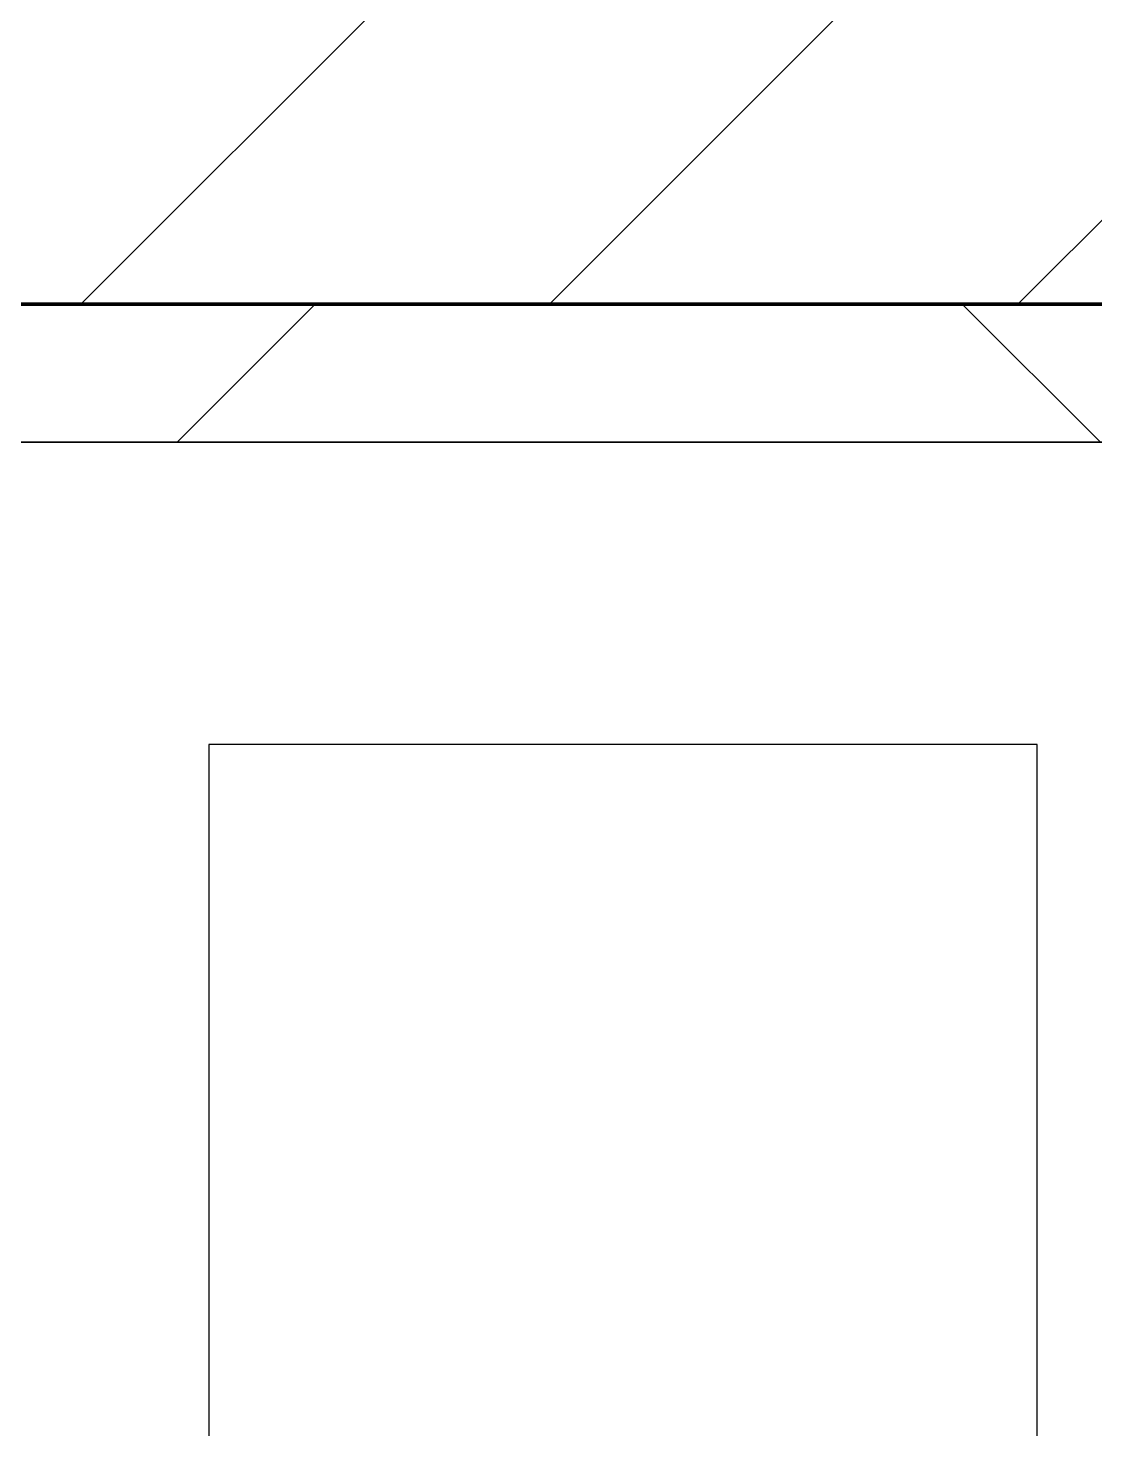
# Model space of a CAD drawing. Header units: millimetres. Extents: x -794868 to -715506, y -16735 to 22434.
# Drawn here: x -734198 to -733811, y 7537 to 8044 of the extents above; entities that cross this region are included whole.
import ezdxf
from ezdxf.xclip import XClip

# ---------------------------------------------------------------- set-up
doc = ezdxf.new("R2010")
doc.units = ezdxf.units.MM
doc.header["$XCLIPFRAME"] = 0
doc.layers.add('000 - WIPEOUT', color=250, linetype='Continuous')
doc.layers.add('A11_ALU.SOLID SHEET', color=2, linetype='Continuous')
for name, color, linetype, lineweight in [('A-GLAZ-CURT', 2, 'Continuous', 9), ('A-WALL', 5, 'Continuous', 35), ('A-WALL-FNSH', 2, 'Continuous', 35), ('A-WALL-PATT', 1, 'Continuous', 35)]:
    doc.layers.add(name, color=color, linetype=linetype, lineweight=lineweight)

# ---------------------------------------------------------------- blocks, each defined once
blk = doc.blocks.new('PPLS-PP19_Custom Tile Pattern - Custom Tile Pattern-V55-4262-01 ENLARGED UPPER PLATFORM LEVEL - REFLECTED CEILING PLAN - SHEET 3')
at = {"layer": 'A-GLAZ-CURT'}
for p, q in [((-300, 0), (300, 0)), ((300, 0), (-300, 0)), ((195.99, 0), (213.31, 0)), ((213.31, 0), (195.99, 0)), ((230.06, 0), (300, 0)), ((-300, -50), (300, -50)), ((300, -50), (-300, -50))]:
    blk.add_line(p, q, dxfattribs=at)
for points, knots in [([(-143.33, 0), (-142.43, 0), (-137.92, 0), (-127.26, 0), (-107.3, 0), (-90.42, 0), (-75.26, 0), (-68.41, 0), (-65.12, 0), (-63.63, 0)], [-4550.652784, -4550.652784, -4550.652784, -4550.652784, -4440.880425, -4054.690705, -3793.097032, -3402.597032, -3144.956779, -3050.982048, -2969.237017, -2969.237017, -2969.237017, -2969.237017]), ([(-26.75, 0), (-27.82, 0), (-36.18, 0), (-53.55, 0), (-78.2, 0), (-110.94, 0), (-128.6, 0), (-142.17, 0), (-143.27, 0)], [-8718.362214, -8718.362214, -8718.362214, -8718.362214, -8532.293389, -8073.216054, -7508.296369, -7004.680444, -6449.282163, -6398.12156, -6398.12156, -6398.12156, -6398.12156]), ([(-126.5, 0), (-122.44, 0), (-108.71, 0), (-86.68, 0), (-63.44, 0), (-54.4, 0), (-48.53, 0), (-30.79, 0), (-18.03, 0), (8.61, 0), (15.02, 0), (22.91, 0), (31, 0), (39.04, 0), (51.19, 0), (57.99, 0), (60.45, 0), (60.82, 0)], [-5231.017328, -5231.017328, -5231.017328, -5231.017328, -4994.692869, -4542.524482, -4008.285538, -3689.699207, -3546.54457, -3315.260113, -2864.387349, -2439.246196, -2084.094819, -1956.422387, -1818.904206, -1645.594513, -1443.202566, -1228.752106, -1172.891924, -1172.891924, -1172.891924, -1172.891924]), ([(-36.33, 0), (-36.43, 0), (-37.27, 0), (-45.02, 0), (-46.13, 0), (-60.59, 0), (-81.23, 0), (-99.51, 0), (-114.02, 0), (-117.28, 0), (-118.78, 0)], [-1855.773136, -1855.773136, -1855.773136, -1855.773136, -1810.870157, -1672.078046, -1405.135169, -1060.00838, -740.068933, -229.489605, -116.330425, 0, 0, 0, 0]), ([(-36.62, 0), (-36.62, 0), (-40.35, 0), (-44.32, 0), (-58.97, 0), (-85.2, 0), (-107.61, 0), (-116.56, 0), (-117.56, 0)], [-4069.478503, -4069.478503, -4069.478503, -4069.478503, -3858.647035, -3538.256648, -2842.901703, -2193.204658, -1433.981041, -985.49888, -985.49888, -985.49888, -985.49888]), ([(9.32, 0), (9.08, 0), (7.65, 0), (2.57, 0), (-12.23, 0), (-25.64, 0), (-40, 0), (-56.24, 0), (-75.59, 0), (-94, 0), (-112.01, 0), (-114.94, 0), (-115.63, 0)], [-2922.926651, -2922.926651, -2922.926651, -2922.926651, -2882.788014, -2720.818881, -2518.50168, -2125.455881, -1792.521578, -1466.981642, -1208.454564, -789.402658, -501.969187, -243.577221, -243.577221, -243.577221, -243.577221]), ([(-29.03, 0), (-33.97, 0), (-43.74, 0), (-56.37, 0), (-71.66, 0), (-77.83, 0), (-82.66, 0), (-83.28, 0), (-83.28, 0)], [-2680.714891, -2680.714891, -2680.714891, -2680.714891, -2413.671296, -2161.752162, -2006.592567, -1646.621388, -1424.436217, -1393.971743, -1393.971743, -1393.971743, -1393.971743]), ([(-83.28, 0), (-83.28, 0), (-82.91, 0), (-76.14, 0), (-62.97, 0), (-48.14, 0), (-36.49, 0), (-33.57, 0), (-29.94, 0), (-28.57, 0)], [-1393.4169, -1393.4169, -1393.4169, -1393.4169, -1353.722004, -1274.333717, -1073.56893, -651.549973, -296.515819, -83.513472, 0, 0, 0, 0]), ([(-63.96, 0), (-64.13, 0), (-68.86, 0), (-73.51, 0), (-75.39, 0)], [-2171.769325, -2171.769325, -2171.769325, -2171.769325, -2007.031671, -1894.871209, -1894.871209, -1894.871209, -1894.871209]), ([(-75.39, 0), (-62.89, 0), (-41.16, 0), (-17.79, 0), (-8.38, 0), (-7.5, 0)], [-4729.656726, -4729.656726, -4729.656726, -4729.656726, -4065.652676, -3589.737505, -3539.656738, -3539.656738, -3539.656738, -3539.656738]), ([(-75.38, 0), (-75.22, 0), (-69.36, 0), (-62.74, 0), (-60.36, 0), (-59.97, 0)], [-5729.23736, -5729.23736, -5729.23736, -5729.23736, -5713.340575, -5140.470607, -5006.787413, -5006.787413, -5006.787413, -5006.787413]), ([(-75.38, 0), (-72.98, 0), (-69.17, 0), (-65.93, 0), (-65.07, 0)], [-2447.160686, -2447.160686, -2447.160686, -2447.160686, -2322.099534, -2241.8264, -2241.8264, -2241.8264, -2241.8264]), ([(-66.39, 0), (-66.39, 0), (-63.63, 0), (-53.63, 0), (-34.42, 0), (-29.82, 0), (-29.19, 0)], [-2493.31794, -2493.31794, -2493.31794, -2493.31794, -2315.303971, -1809.437387, -963.711516, -666.19313, -666.19313, -666.19313, -666.19313]), ([(-7.52, 0), (-8.77, 0), (-24.36, 0), (-47.42, 0), (-65.77, 0), (-66.37, 0), (-66.38, 0)], [-3812.051935, -3812.051935, -3812.051935, -3812.051935, -3745.412743, -2981.410125, -2542.574734, -2498.224237, -2498.224237, -2498.224237, -2498.224237]), ([(-63.63, 0), (-61.49, 0), (-57.39, 0), (-54.49, 0), (-45.2, 0), (-40.79, 0), (-40.46, 0), (-40.44, 0)], [-2969.237017, -2969.237017, -2969.237017, -2969.237017, -2851.217951, -2734.127174, -2474.780881, -2410.990208, -2350.645972, -2350.645972, -2350.645972, -2350.645972]), ([(-58.83, 0), (-58.37, 0), (-57.29, 0), (-54.23, 0), (-46.33, 0), (-42.62, 0), (-41.76, 0)], [-4859.52896, -4859.52896, -4859.52896, -4859.52896, -4680.891996, -4469.85053, -4321.566175, -4270.495146, -4270.495146, -4270.495146, -4270.495146]), ([(-51.83, 0), (-51.83, 0), (-51.78, 0), (-47.4, 0), (-46.01, 0), (-40.22, 0), (-36.78, 0)], [-632.814994, -632.814994, -632.814994, -632.814994, -627.965721, -508.377888, -260.442412, 0, 0, 0, 0]), ([(-7.52, 0), (-12.31, 0), (-21.88, 0), (-32.81, 0), (-44.85, 0), (-51.43, 0), (-51.79, 0)], [-1534.804509, -1534.804509, -1534.804509, -1534.804509, -1290.787923, -1039.307308, -819.71621, -644.910881, -644.910881, -644.910881, -644.910881]), ([(-41.76, 0), (-39.9, 0), (-37.72, 0), (-36.92, 0), (-36.77, 0)], [-4270.495146, -4270.495146, -4270.495146, -4270.495146, -4161.040818, -4106.245333, -4106.245333, -4106.245333, -4106.245333]), ([(-36.78, 0), (-32.43, 0), (-19.22, 0), (8.83, 0), (37.67, 0), (55.74, 0), (59.22, 0)], [-6191.144455, -6191.144455, -6191.144455, -6191.144455, -5862.463379, -5340.621928, -4573.028122, -4385.393989, -4385.393989, -4385.393989, -4385.393989]), ([(-36.29, 0), (-36.29, 0), (-34.66, 0), (-28.88, 0), (-26.95, 0), (-26.54, 0)], [-9150.272121, -9150.272121, -9150.272121, -9150.272121, -9057.163041, -8919.836787, -8834.607043, -8834.607043, -8834.607043, -8834.607043]), ([(30.82, 0), (29.27, 0), (20.14, 0), (3.54, 0), (-16.58, 0), (-34.76, 0), (-36.04, 0)], [-10462.034656, -10462.034656, -10462.034656, -10462.034656, -10363.088938, -9884.23066, -9424.652049, -9182.880979, -9182.880979, -9182.880979, -9182.880979]), ([(-33.34, 0), (-33.34, 0), (-32.93, 0), (-31.16, 0), (-30.52, 0)], [-2415.024266, -2415.024266, -2415.024266, -2415.024266, -2357.633367, -2323.618664, -2323.618664, -2323.618664, -2323.618664]), ([(-7.51, 0), (-11.21, 0), (-20.42, 0), (-30.57, 0), (-31.82, 0), (-32, 0)], [-3187.426297, -3187.426297, -3187.426297, -3187.426297, -2994.501669, -2698.150104, -2614.070998, -2614.070998, -2614.070998, -2614.070998]), ([(-30.76, 0), (-30.73, 0), (-29.99, 0), (-23.47, 0), (-15.75, 0), (-15.19, 0)], [-54176.191683, -54176.191683, -54176.191683, -54176.191683, -54157.274271, -53749.15266, -53717.791567, -53717.791567, -53717.791567, -53717.791567]), ([(-30.52, 0), (-27.11, 0), (-17.83, 0), (5.99, 0), (22.06, 0), (37.44, 0), (45.92, 0), (57.76, 0), (64.47, 0), (72.74, 0), (75.22, 0), (76.03, 0), (76.21, 0)], [-2323.618664, -2323.618664, -2323.618664, -2323.618664, -2142.497158, -1716.209403, -1206.526904, -1089.329421, -901.315459, -753.071572, -495.328968, -421.953223, -334.951786, -290.452333, -290.452333, -290.452333, -290.452333]), ([(-13, 0), (-14.35, 0), (-17.68, 0), (-25.97, 0), (-29.52, 0), (-30.21, 0)], [-55207.591944, -55207.591944, -55207.591944, -55207.591944, -54789.006179, -54461.685999, -54290.791712, -54290.791712, -54290.791712, -54290.791712]), ([(-7.98, 0), (-10.81, 0), (-17.68, 0), (-24.92, 0), (-29.03, 0)], [-3077.857837, -3077.857837, -3077.857837, -3077.857837, -2903.012179, -2680.714891, -2680.714891, -2680.714891, -2680.714891]), ([(-28.98, 0), (-28.66, 0), (-27.39, 0), (-24.45, 0), (-22.56, 0)], [-166.548282, -166.548282, -166.548282, -166.548282, -102.06493, 0, 0, 0, 0]), ([(-28.57, 0), (-26.93, 0), (-20.29, 0), (-14.32, 0), (-9, 0), (-7.53, 0)], [-5361.429781, -5361.429781, -5361.429781, -5361.429781, -5261.36855, -5050.479954, -4972.335004, -4972.335004, -4972.335004, -4972.335004]), ([(-22.56, 0), (-20.27, 0), (-17.03, 0), (-11.36, 0), (-8.27, 0), (-7.1, 0), (-7.05, 0)], [-56468.192263, -56468.192263, -56468.192263, -56468.192263, -56344.022017, -56303.229861, -56166.290093, -56160.059475, -56160.059475, -56160.059475, -56160.059475]), ([(-7.6, 0), (-3.87, 0), (12.33, 0), (42.82, 0), (88.72, 0), (120.63, 0), (138.28, 0), (138.53, 0)], [-445.387151, -445.387151, -445.387151, -445.387151, -429.606584, -390.253598, -346.313304, -291.370682, -290.5735, -290.5735, -290.5735, -290.5735]), ([(8.33, 0), (8.19, 0), (7.18, 0), (2.21, 0), (-4.31, 0), (-7.49, 0)], [-3574.286521, -3574.286521, -3574.286521, -3574.286521, -3526.962355, -3285.499107, -3087.88221, -3087.88221, -3087.88221, -3087.88221]), ([(-7.09, 0), (-2.76, 0), (4.8, 0), (9.64, 0), (10.14, 0), (10.18, 0)], [-3531.869704, -3531.869704, -3531.869704, -3531.869704, -3285.047089, -3066.359526, -3044.715262, -3044.715262, -3044.715262, -3044.715262]), ([(60.38, 0), (58.34, 0), (51.98, 0), (39.61, 0), (24.74, 0), (6.65, 0), (-4.43, 0), (-7.08, 0)], [-4439.028659, -4439.028659, -4439.028659, -4439.028659, -4326.416877, -4098.545751, -3766.694881, -3333.063701, -3194.975664, -3194.975664, -3194.975664, -3194.975664]), ([(-7.07, 0), (-3.69, 0), (3.65, 0), (13.15, 0), (21.24, 0), (24.62, 0), (24.72, 0), (24.72, 0)], [-4964.286834, -4964.286834, -4964.286834, -4964.286834, -4785.90057, -4596.498881, -4445.288762, -4384.376941, -4376.041937, -4376.041937, -4376.041937, -4376.041937]), ([(76.63, 0), (74.8, 0), (67.65, 0), (53.52, 0), (37, 0), (24.07, 0), (12.82, 0), (2.05, 0), (-5.39, 0), (-6.76, 0)], [-3095.572228, -3095.572228, -3095.572228, -3095.572228, -2950.589685, -2634.532728, -2313.748533, -2106.613311, -1925.670641, -1617.263037, -1547.786114, -1547.786114, -1547.786114, -1547.786114]), ([(31.18, 0), (25.97, 0), (13.58, 0), (0.9, 0), (-6.47, 0)], [-4496.803627, -4496.803627, -4496.803627, -4496.803627, -4222.080604, -3830.610497, -3830.610497, -3830.610497, -3830.610497]), ([(-2.63, 0), (-2.47, 0), (-1.22, 0), (4.92, 0), (15.97, 0), (22.54, 0), (24.49, 0)], [-226.825321, -226.825321, -226.825321, -226.825321, -220.269177, -206.416616, -198.214427, -187.717507, -187.717507, -187.717507, -187.717507]), ([(103.09, 0), (101.08, 0), (86.31, 0), (63.34, 0), (35.84, 0), (12, 0), (3.08, 0), (-1.67, 0), (-2.25, 0)], [-375.435014, -375.435014, -375.435014, -375.435014, -369.147452, -330.153101, -307.516438, -285.83788, -246.234814, -234.646884, -234.646884, -234.646884, -234.646884]), ([(24.69, 0), (24.54, 0), (20.99, 0), (15.48, 0), (10.8, 0), (9.63, 0)], [-4368.572414, -4368.572414, -4368.572414, -4368.572414, -4306.476363, -4080.000647, -3772.857994, -3772.857994, -3772.857994, -3772.857994]), ([(18.16, 0), (19.15, 0), (24.25, 0), (25.66, 0), (26.12, 0)], [-5700.113719, -5700.113719, -5700.113719, -5700.113719, -5554.232259, -5302.431367, -5302.431367, -5302.431367, -5302.431367]), ([(60.02, 0), (57.46, 0), (51.2, 0), (43.81, 0), (29.53, 0), (20.67, 0), (18.85, 0), (18.16, 0)], [-6690.420754, -6690.420754, -6690.420754, -6690.420754, -6548.303034, -6314.283804, -6135.05769, -5972.647715, -5832.674503, -5832.674503, -5832.674503, -5832.674503]), ([(27.44, 0), (27.9, 0), (29.54, 0), (38.07, 0), (48.74, 0), (57.2, 0), (59.24, 0)], [-5037.309798, -5037.309798, -5037.309798, -5037.309798, -4887.603822, -4705.298446, -4353.683244, -4241.945093, -4241.945093, -4241.945093, -4241.945093]), ([(27.89, 0), (29.09, 0), (33.4, 0), (48.37, 0), (71.92, 0), (100.57, 0), (116.18, 0), (128, 0), (128.58, 0)], [-147.777612, -147.777612, -147.777612, -147.777612, -135.792042, -118.513713, -97.899267, -63.759246, -39.050993, -36.61367, -36.61367, -36.61367, -36.61367]), ([(53.18, 0), (53.06, 0), (52.22, 0), (44.99, 0), (36.46, 0), (30.82, 0)], [-622.740158, -622.740158, -622.740158, -622.740158, -566.066452, -360.610861, 0, 0, 0, 0]), ([(136.44, 0), (121.66, 0), (86.93, 0), (51.16, 0), (31.18, 0)], [-106.750556, -106.750556, -106.750556, -106.750556, -59.610984, 0, 0, 0, 0]), ([(168.37, 0), (167.68, 0), (162.47, 0), (147.02, 0), (109.77, 0), (76.86, 0), (57.82, 0), (46.51, 0), (41.18, 0), (36.02, 0), (35.54, 0), (35.54, 0)], [-543.375029, -543.375029, -543.375029, -543.375029, -530.793311, -458.593899, -401.860199, -357.622665, -341.267687, -334.000314, -326.15566, -319.318397, -317.489778, -317.489778, -317.489778, -317.489778]), ([(36.29, 0), (37.77, 0), (48.82, 0), (64.79, 0), (95.91, 0), (118.21, 0), (126.42, 0), (127.81, 0)], [-314.598523, -314.598523, -314.598523, -314.598523, -305.899624, -287.17622, -249.500363, -194.761443, -181.760552, -181.760552, -181.760552, -181.760552]), ([(60.91, 0), (59.72, 0), (54.52, 0), (53.71, 0), (53.56, 0)], [-1062.225734, -1062.225734, -1062.225734, -1062.225734, -891.204116, -747.28819, -747.28819, -747.28819, -747.28819]), ([(114.39, 0), (114.2, 0), (112.08, 0), (105.42, 0), (92.38, 0), (85.59, 0), (74.4, 0), (65.33, 0), (61.12, 0), (60.35, 0)], [-8148.58938, -8148.58938, -8148.58938, -8148.58938, -8105.191388, -7723.759874, -7531.75727, -7135.649961, -6924.452779, -6738.82075, -6696.648823, -6696.648823, -6696.648823, -6696.648823]), ([(60.38, 0), (65.12, 0), (73.38, 0), (84.83, 0), (86.01, 0), (92.51, 0), (94.33, 0)], [-4221.03119, -4221.03119, -4221.03119, -4221.03119, -3960.84581, -3759.045785, -3336.541051, -2783.776468, -2783.776468, -2783.776468, -2783.776468]), ([(60.38, 0), (65.37, 0), (74.24, 0), (82.12, 0), (83.66, 0)], [-4364.523718, -4364.523718, -4364.523718, -4364.523718, -4094.177415, -3869.465285, -3869.465285, -3869.465285, -3869.465285]), ([(76.22, 0), (75.58, 0), (73.64, 0), (71.05, 0), (70.61, 0)], [-193.634889, -193.634889, -193.634889, -193.634889, -31.537676, 0, 0, 0, 0]), ([(94.4, 0), (94.4, 0), (94.64, 0), (99.11, 0), (108.97, 0), (120.79, 0), (139.94, 0), (163.31, 0), (185.23, 0), (193.62, 0), (194.69, 0), (194.79, 0)], [-2348.345796, -2348.345796, -2348.345796, -2348.345796, -2310.419338, -2233.599744, -2052.234781, -1843.028543, -1530.39897, -1095.004608, -529.74427, -295.064701, -265.121568, -265.121568, -265.121568, -265.121568]), ([(128.66, 0), (128.16, 0), (124.29, 0), (122.35, 0), (114.96, 0), (108.04, 0), (103.09, 0)], [-34.172789, -34.172789, -34.172789, -34.172789, -31.430235, -22.807238, -15.488593, 0, 0, 0, 0]), ([(128.22, 0), (127.63, 0), (124.92, 0), (118.6, 0), (114.23, 0), (111.98, 0), (105.66, 0), (105.23, 0), (105.23, 0)], [-9598.358097, -9598.358097, -9598.358097, -9598.358097, -9567.007022, -9453.21225, -9220.200448, -9012.77275, -8966.157302, -8929.495943, -8929.495943, -8929.495943, -8929.495943]), ([(105.26, 0), (105.52, 0), (111.01, 0), (112.65, 0), (113.59, 0)], [-8920.561005, -8920.561005, -8920.561005, -8920.561005, -8814.835624, -8577.462505, -8577.462505, -8577.462505, -8577.462505]), ([(128.58, 0), (128.8, 0), (130.16, 0), (139.26, 0), (152.67, 0), (161.24, 0), (162.19, 0), (162.75, 0)], [-633.326174, -633.326174, -633.326174, -633.326174, -627.736123, -618.981161, -602.094757, -592.980799, -581.414464, -581.414464, -581.414464, -581.414464]), ([(157.9, 0), (156.77, 0), (151.67, 0), (143.29, 0), (134.73, 0), (130.05, 0), (128.7, 0)], [-10292.955006, -10292.955006, -10292.955006, -10292.955006, -10098.273015, -9847.788484, -9677.714971, -9606.758006, -9606.758006, -9606.758006, -9606.758006]), ([(137.1, 0), (136, 0), (133.64, 0), (129.87, 0), (129.11, 0)], [-670.405967, -670.405967, -670.405967, -670.405967, -651.020627, -640.742133, -640.742133, -640.742133, -640.742133]), ([(193.8, 0), (193.33, 0), (190.11, 0), (183.13, 0), (171, 0), (161.95, 0), (161.28, 0), (158.35, 0), (157.85, 0), (157.77, 0)], [-11665.349007, -11665.349007, -11665.349007, -11665.349007, -11565.880756, -11105.624034, -10839.086983, -10768.332124, -10666.779182, -10580.760289, -10550.278881, -10550.278881, -10550.278881, -10550.278881]), ([(300, 0), (286.53, 0), (254.22, 0), (207.11, 0), (177.41, 0), (159.34, 0), (158.33, 0), (158.3, 0)], [-285.253232, -285.253232, -285.253232, -285.253232, -244.693688, -187.987675, -143.776725, -129.632772, -123.352749, -123.352749, -123.352749, -123.352749]), ([(159.07, 0), (159.13, 0), (160.84, 0), (165.21, 0), (174.15, 0), (185.98, 0), (208.82, 0), (219.42, 0), (230.06, 0)], [-115.643202, -115.643202, -115.643202, -115.643202, -114.681583, -87.660824, -65.295536, -41.623857, -24.459831, 0, 0, 0, 0]), ([(162.75, 0), (165.4, 0), (170.91, 0), (172.61, 0), (172.61, 0)], [-111.264224, -111.264224, -111.264224, -111.264224, -56.742688, -19.085662, -19.085662, -19.085662, -19.085662]), ([(247.1, 0), (246.76, 0), (245.04, 0), (238.34, 0), (226.56, 0), (221.1, 0), (200.27, 0), (182.99, 0), (174.27, 0), (169.67, 0), (168.99, 0)], [-9649.085549, -9649.085549, -9649.085549, -9649.085549, -9581.591397, -9406.094246, -9221.510254, -9016.44624, -8717.832359, -8253.978395, -8152.463617, -8069.855175, -8069.855175, -8069.855175, -8069.855175]), ([(215.22, 0), (214.62, 0), (210.55, 0), (203.98, 0), (187.54, 0), (175.3, 0), (169.49, 0)], [-203.825446, -203.825446, -203.825446, -203.825446, -198.527383, -184.406837, -162.427601, -142.916156, -142.916156, -142.916156, -142.916156]), ([(171.51, 0), (176.48, 0), (193.23, 0), (201.73, 0), (208.81, 0), (213.9, 0), (241.96, 0), (266.73, 0), (281.71, 0), (291.71, 0), (296.52, 0), (297.86, 0), (298.09, 0)], [-7971.819559, -7971.819559, -7971.819559, -7971.819559, -7784.112253, -7606.717214, -7289.299508, -7042.621073, -6582.165592, -6068.460911, -5766.029927, -5566.724884, -5280.360606, -5199.253518, -5199.253518, -5199.253518, -5199.253518]), ([(172.07, 0), (177.66, 0), (187.87, 0), (201.08, 0), (207.47, 0), (213.96, 0), (215.11, 0)], [-255.364076, -255.364076, -255.364076, -255.364076, -237.955587, -223.92608, -215.862851, -208.75215, -208.75215, -208.75215, -208.75215]), ([(262.84, 0), (249.22, 0), (230.16, 0), (219.94, 0), (219.02, 0)], [-11878.587253, -11878.587253, -11878.587253, -11878.587253, -11162.864862, -10856.732305, -10856.732305, -10856.732305, -10856.732305]), ([(219.9, 0), (220.86, 0), (227.84, 0), (242.06, 0), (246.54, 0), (246.96, 0)], [-10670.940496, -10670.940496, -10670.940496, -10670.940496, -10511.382485, -9925.173265, -9834.877357, -9834.877357, -9834.877357, -9834.877357]), ([(300, 0), (288.22, 0), (276.13, 0), (264.12, 0), (263.99, 0)], [-12528.858583, -12528.858583, -12528.858583, -12528.858583, -11905.454923, -11898.716228, -11898.716228, -11898.716228, -11898.716228]), ([(284.76, 0), (284.76, 0), (285.09, 0), (287.47, 0), (293.59, 0), (297.76, 0), (300, 0)], [-4110.630118, -4110.630118, -4110.630118, -4110.630118, -4053.389046, -3959.664717, -3862.421465, -3746.95702, -3746.95702, -3746.95702, -3746.95702]), ([(297.38, 0), (295.84, 0), (291.62, 0), (285.38, 0), (284.87, 0)], [-4803.172655, -4803.172655, -4803.172655, -4803.172655, -4358.271401, -4143.037883, -4143.037883, -4143.037883, -4143.037883])]:
    blk.add_open_spline(points, degree=3, knots=knots, dxfattribs=at)
for points in [[(-39.84, 0), (-39.08, 0), (-38.11, 0), (-37.36, 0)], [(-15.19, 0), (-14.23, 0), (-11.85, 0), (-8.66, 0)], [(24.49, 0), (25.23, 0), (25.72, 0), (26.04, 0)], [(70.61, 0), (67.92, 0), (64.65, 0), (61.17, 0)], [(80.35, 0), (79.57, 0), (78.27, 0), (76.63, 0)], [(84.06, 0), (83.48, 0), (82.41, 0), (81.72, 0)], [(128.27, 0), (131.16, 0), (133.16, 0), (134.6, 0)], [(168.74, 0), (168.74, 0), (169.81, 0), (171.51, 0)], [(195.11, 0), (194.91, 0), (194.44, 0), (193.8, 0)]]:
    blk.add_open_spline(points, degree=3, dxfattribs=at)
blk = doc.blocks.new('PPLS-PP19_Custom Tile Pattern - Custom Tile Pattern-V56-4262-01 ENLARGED UPPER PLATFORM LEVEL - REFLECTED CEILING PLAN - SHEET 3')
at = {"layer": 'A-GLAZ-CURT'}
for p, q in [((-300, 0), (300, 0)), ((300, 0), (-300, 0)), ((-293.07, 0), (-275.75, 0)), ((-275.75, 0), (-293.07, 0)), ((-300, -50), (300, -50)), ((300, -50), (-300, -50))]:
    blk.add_line(p, q, dxfattribs=at)
at = {"layer": 'A-GLAZ-CURT', "flags": 128}
for points in [[(-300, 0), (-291.56, 0), (-283.3, 0), (-275.2, 0), (-267.26, 0), (-259.45, 0), (-251.77, 0), (-244.2, 0), (-236.74, 0), (-229.36, 0), (-222.06, 0), (-214.83, 0), (-207.71, 0), (-200.76, 0)], [(-283.55, 0), (-291.73, 0), (-300, 0)]]:
    blk.add_lwpolyline(points, dxfattribs=at)
at = {"layer": 'A-GLAZ-CURT'}
for points, knots in [([(-300, 0), (-284.65, 0), (-248.05, 0), (-217.53, 0), (-201.12, 0)], [-5323.127839, -5323.127839, -5323.127839, -5323.127839, -4502.809032, -3326.954899, -3326.954899, -3326.954899, -3326.954899]), ([(-200.25, 0), (-204.8, 0), (-230.03, 0), (-262.56, 0), (-294.48, 0), (-300, 0)], [-15448.404621, -15448.404621, -15448.404621, -15448.404621, -15131.813646, -13729.592194, -13439.944408, -13439.944408, -13439.944408, -13439.944408])]:
    blk.add_open_spline(points, degree=3, knots=knots, dxfattribs=at)
blk = doc.blocks.new('*U685')
at = {"layer": 'A-GLAZ-CURT', "rotation": 180}
for name, p in [('PPLS-PP19_Custom Tile Pattern - Custom Tile Pattern-V56-4262-01 ENLARGED UPPER PLATFORM LEVEL - REFLECTED CEILING PLAN - SHEET 3', (10200, 4315)), ('PPLS-PP19_Custom Tile Pattern - Custom Tile Pattern-V55-4262-01 ENLARGED UPPER PLATFORM LEVEL - REFLECTED CEILING PLAN - SHEET 3', (10800, 4315))]:
    blk.add_blockref(name, p, dxfattribs=at)
blk = doc.blocks.new('*U1030')
at = {"color": 3}
blk.add_wipeout([(-225, -2250), (225, -2250), (225, -2550), (-225, -2550)], dxfattribs=at).dxf.layer = '000 - WIPEOUT'
at = {"layer": 'A11_ALU.SOLID SHEET', "color": 0, "linetype": 'ByBlock'}
blk.add_lwpolyline([(-225, -2550), (225, -2550), (225, -2250), (-225, -2250)], close=True, dxfattribs=at)
blk = doc.blocks.new('*U2281')
blk.add_lwpolyline([(-1246.65, 550), (17930.33, 550), (17930.33, 4315), (-1246.65, 4315)], close=True)
at = {"layer": 'A11_ALU.SOLID SHEET', "color": 0, "linetype": 'ByBlock', "rotation": 90}
blk.add_blockref('*U1030', (8300, 3980.5), dxfattribs=at)

msp = doc.modelspace()

# ---------------------------------------------------------------- block references
at = {"layer": 'A11_ALU.SOLID SHEET'}
ref = msp.add_blockref('*U2281', (-744682.37, 3579.02), dxfattribs=at)
XClip(ref).set_block_clipping_path([(-45801.3280238605, -9620.0077451947), (23704.0078937773, 10334.9999958097)])

# ---------------------------------------------------------------- next in the draw order: hatches: boundary and pattern name
at = {"layer": 'A-WALL-PATT', "lineweight": 9}
h = msp.add_hatch(dxfattribs=at)
h.set_pattern_fill('FP_2', color=256, style=0, pattern_type=2)
h.set_pattern_definition([(45, (0, 0), (-84.852814, 84.852814), [])])
h.paths.add_polyline_path([(-726702.04, 7944.02), (-726702.04, 8144.02), (-745928.95, 8144.02), (-745928.95, 7944.02), (-741941.23, 7944.02), (-741939.02, 7948.97), (-741927.94, 7944.02), (-737141.23, 7944.02), (-737139.02, 7948.97), (-737127.94, 7944.02), (-727494.49, 7944.02)])
h = msp.add_hatch(dxfattribs=at)
h.set_pattern_fill('FP_3', color=256, style=0, pattern_type=2)
h.set_pattern_definition([(45, (0, 0), (-212.13203, 212.13203), []), (135, (0, 0), (-212.13203, -212.13203), [])])
h.paths.add_polyline_path([(-726752.04, 7894.02), (-726702.04, 7894.02), (-726702.04, 7944.02), (-737127.94, 7944.02), (-737091.55, 7927.76), (-737089.44, 7931.09), (-737082.37, 7934.02), (-737075.3, 7931.09), (-737072.37, 7924.02), (-737072.37, 7919.2), (-737016.03, 7894.02), (-727494.49, 7894.02)])
h.paths.add_polyline_path([(-737675.94, 7894.02), (-737126.34, 7894.02), (-737157.37, 7907.88), (-737141.23, 7944.02), (-741927.94, 7944.02), (-741891.55, 7927.76), (-741889.44, 7931.09), (-741882.37, 7934.02), (-741875.3, 7931.09), (-741872.37, 7924.02), (-741872.37, 7919.2), (-741816.03, 7894.02), (-737811.69, 7894.02)])
h.paths.add_polyline_path([(-742087.9, 7894.02), (-741926.34, 7894.02), (-741957.37, 7907.88), (-741941.23, 7944.02), (-745928.95, 7944.02), (-745928.95, 7894.02), (-742155.77, 7894.02)])

# ---------------------------------------------------------------- next in the draw order: linework, layer by layer
at = {"layer": 'A-WALL', "color": 7, "lineweight": 70}
for p, q in [((-726702.04, 7944.02), (-735982.37, 7944.02)), ((-735982.37, 7944.02), (-726702.04, 7944.02))]:
    msp.add_line(p, q, dxfattribs=at)
at = {"layer": 'A-WALL-FNSH', "color": 250}
msp.add_line((-726752.04, 7894.02), (-735982.37, 7894.02), dxfattribs=at)

# ---------------------------------------------------------------- next in the draw order: block references
msp.add_blockref('*U685', (-744682.37, 3579.02))

doc.saveas('drawing.dxf')
